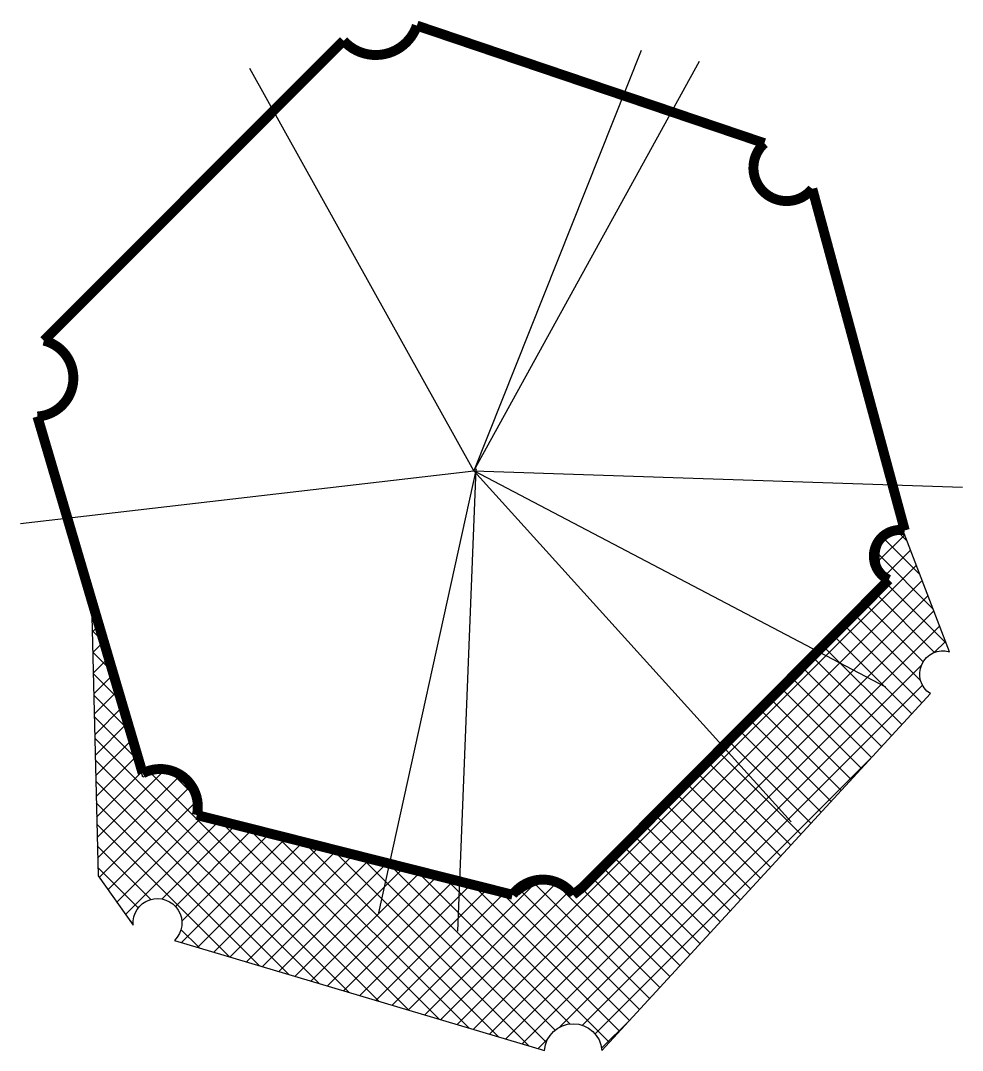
# Model space of a CAD drawing. Extents: x 115.9 to 116.89, y 16.28 to 17.36.
import ezdxf

# ---------------------------------------------------------------- set-up
doc = ezdxf.new("R2010")
doc.units = 0
doc.header["$LTSCALE"] = 100
doc.header["$MEASUREMENT"] = 0
doc.layers.get('0').update_dxf_attribs({"linetype": 'CONTINUOUS'})
doc.layers.add('P-ARVORE', color=2, linetype='CONTINUOUS')
doc.layers.add('VEG', color=2, linetype='CONTINUOUS')

# ---------------------------------------------------------------- blocks, each defined once
blk = doc.blocks.new('*X1')
for p, q in [((2463.398, 2215.984), (2463.739, 2216.325)), ((2463.769, 2216.247), (2463.615, 2216.401)), ((2463.941, 2215.798), (2463.468, 2216.271)), ((2464.112, 2215.348), (2463.396, 2216.065)), ((2463.479, 2215.787), (2463.816, 2216.124)), ((2457.824, 2209.854), (2463.893, 2215.923)), ((2458.038, 2209.79), (2463.97, 2215.722)), ((2464.284, 2214.898), (2463.49, 2215.692)), ((2458.252, 2209.726), (2464.046, 2215.52)), ((2464.133, 2214.771), (2463.352, 2215.552)), ((2453.027, 2215.313), (2452.995, 2215.346)), ((2463.981, 2214.645), (2463.215, 2215.412)), ((2452.996, 2215.311), (2453.02, 2215.336)), ((2458.466, 2209.663), (2464.123, 2215.319)), ((2463.948, 2214.401), (2463.077, 2215.271)), ((2453.002, 2215.04), (2453.083, 2215.121)), ((2458.681, 2209.599), (2464.2, 2215.118)), ((2463.965, 2214.105), (2462.939, 2215.131)), ((2453.142, 2214.921), (2453.001, 2215.061)), ((2463.832, 2213.96), (2462.801, 2214.991)), ((2453.008, 2214.768), (2453.146, 2214.906)), ((2463.699, 2213.816), (2462.664, 2214.85)), ((2464.13, 2214.77), (2464.277, 2214.917)), ((2453.257, 2214.528), (2453.008, 2214.776)), ((2453.015, 2214.496), (2453.209, 2214.691)), ((2463.565, 2213.671), (2462.526, 2214.71)), ((2459.181, 2209.821), (2463.957, 2214.597)), ((2463.432, 2213.526), (2462.388, 2214.57)), ((2453.371, 2214.135), (2453.015, 2214.492)), ((2453.021, 2214.225), (2453.272, 2214.476)), ((2463.299, 2213.381), (2462.251, 2214.43)), ((2453.027, 2213.953), (2453.335, 2214.261)), ((2459.481, 2209.843), (2463.974, 2214.336)), ((2463.166, 2213.237), (2462.113, 2214.289)), ((2453.486, 2213.742), (2453.021, 2214.207)), ((2463.032, 2213.092), (2461.975, 2214.149)), ((2453.034, 2213.681), (2453.398, 2214.045)), ((2462.899, 2212.947), (2461.838, 2214.009)), ((2453.601, 2213.35), (2453.028, 2213.922)), ((2462.766, 2212.802), (2461.7, 2213.869)), ((2453.04, 2213.41), (2453.46, 2213.83)), ((2462.633, 2212.658), (2461.562, 2213.728)), ((2456.393, 2210.28), (2453.035, 2213.638)), ((2453.046, 2213.138), (2453.523, 2213.615)), ((2462.499, 2212.513), (2461.424, 2213.588)), ((2462.366, 2212.368), (2461.287, 2213.448)), ((2455.997, 2210.397), (2453.041, 2213.353)), ((2453.053, 2212.867), (2453.586, 2213.4)), ((2459.646, 2209.73), (2463.316, 2213.401)), ((2462.233, 2212.223), (2461.149, 2213.307)), ((2453.059, 2212.595), (2453.649, 2213.185)), ((2453.065, 2212.323), (2453.936, 2213.194)), ((2456.789, 2210.162), (2453.779, 2213.172)), ((2454.423, 2212.805), (2454.05, 2213.179)), ((2462.1, 2212.079), (2461.011, 2213.167)), ((2455.601, 2210.515), (2453.048, 2213.069)), ((2453.072, 2212.052), (2454.158, 2213.138)), ((2461.966, 2211.934), (2460.874, 2213.027)), ((2453.093, 2211.795), (2454.314, 2213.016)), ((2455.206, 2210.633), (2453.055, 2212.784)), ((2453.209, 2211.633), (2454.414, 2212.838)), ((2461.833, 2211.789), (2460.736, 2212.887)), ((2461.7, 2211.644), (2460.598, 2212.746)), ((2454.81, 2210.751), (2453.061, 2212.499)), ((2453.324, 2211.47), (2454.426, 2212.572)), ((2453.44, 2211.308), (2454.65, 2212.518)), ((2457.184, 2210.044), (2454.73, 2212.499)), ((2461.567, 2211.5), (2460.46, 2212.606)), ((2453.923, 2211.513), (2454.874, 2212.464)), ((2454.101, 2211.413), (2455.099, 2212.411)), ((2454.184, 2211.218), (2455.323, 2212.357)), ((2457.58, 2209.926), (2455.095, 2212.412)), ((2461.434, 2211.355), (2460.323, 2212.466)), ((2453.776, 2211.507), (2453.068, 2212.215)), ((2454.182, 2210.938), (2455.548, 2212.304)), ((2454.396, 2210.874), (2455.772, 2212.25)), ((2457.976, 2209.808), (2455.46, 2212.325)), ((2458.372, 2209.691), (2455.825, 2212.238)), ((2461.3, 2211.21), (2460.185, 2212.325)), ((2454.61, 2210.81), (2455.997, 2212.197)), ((2454.824, 2210.746), (2456.221, 2212.143)), ((2455.039, 2210.683), (2456.446, 2212.09)), ((2458.768, 2209.573), (2456.189, 2212.151)), ((2461.167, 2211.065), (2460.047, 2212.185)), ((2455.253, 2210.619), (2456.671, 2212.036)), ((2455.467, 2210.555), (2456.895, 2211.983)), ((2459.001, 2209.618), (2456.554, 2212.064)), ((2459.117, 2209.779), (2456.919, 2211.977)), ((2461.034, 2210.921), (2459.91, 2212.045)), ((2453.609, 2211.396), (2453.075, 2211.93)), ((2455.681, 2210.491), (2457.12, 2211.93)), ((2455.896, 2210.428), (2457.344, 2211.876)), ((2456.11, 2210.364), (2457.569, 2211.823)), ((2459.313, 2209.861), (2457.284, 2211.89)), ((2459.835, 2209.618), (2457.649, 2211.804)), ((2460.901, 2210.776), (2459.772, 2211.905)), ((2456.324, 2210.3), (2457.793, 2211.769)), ((2456.538, 2210.236), (2458.018, 2211.716)), ((2456.753, 2210.173), (2458.242, 2211.662)), ((2457.181, 2210.045), (2458.812, 2211.676)), ((2457.395, 2209.981), (2459.129, 2211.715)), ((2459.968, 2209.763), (2458.014, 2211.717)), ((2460.368, 2210.197), (2458.868, 2211.696)), ((2460.501, 2210.342), (2459.127, 2211.715)), ((2460.767, 2210.631), (2459.634, 2211.764)), ((2456.967, 2210.109), (2458.467, 2211.609)), ((2457.61, 2209.918), (2459.336, 2211.644)), ((2460.101, 2209.907), (2458.379, 2211.63)), ((2460.234, 2210.052), (2458.683, 2211.603)), ((2460.634, 2210.486), (2459.496, 2211.624)), ((2453.539, 2211.187), (2453.492, 2211.234)), ((2454.414, 2210.869), (2454.173, 2211.109)), ((2459.733, 2209.539), (2460.101, 2209.907)), ((2458.895, 2209.535), (2459.019, 2209.66))]:
    blk.add_line(p, q)
blk = doc.blocks.new('ARV07')
at = {"layer": 'VEG'}
for p, q in [((0.1754, 0.4464), (-0.0017, 0.0019)), ((-0.0017, 0.0019), (-0.2384, 0.4272)), ((-0.0017, 0.0019), (0.2368, 0.4349)), ((-0.4809, -0.0539), (-0.0017, 0.0019)), ((0.0008, 0.0038), (-0.1026, -0.4657)), ((-0.0186, -0.485), (0.0008, 0.0038)), ((-0.0017, 0.0019), (0.5149, -0.0154)), ((0.4341, -0.2271), (-0.0017, 0.0019)), ((0.3338, -0.3695), (-0.0017, 0.0019))]:
    blk.add_line(p, q, dxfattribs=at)
at = {"layer": 'VEG', "const_width": 0.0105}
blk.add_lwpolyline([(0.1135, -0.4385), (0.4371, -0.1134, -0.87835), (0.454, -0.0612), (0.3562, 0.3, -1.08251), (0.3056, 0.3482), (-0.0619, 0.4726, -0.572261), (-0.1394, 0.4566), (-0.4563, 0.1395, -0.858996), (-0.4631, 0.0592), (-0.3518, -0.3181, -0.641787), (-0.2945, -0.3622), (0.0393, -0.4465, -0.502365), (0.1033, -0.4465)], format="xyb", close=True, dxfattribs=at)
at = {"layer": 'VEG'}
blk.add_lwpolyline([(0.4506, -0.0572, 0.590213), (0.4371, -0.1134), (0.1101, -0.4465, 0.384312), (0.046, -0.4465), (-0.2911, -0.3662, 0.656468), (-0.3518, -0.3221), (-0.4058, -0.1375), (-0.399, -0.4265), (-0.3619, -0.4786, -1.580419), (-0.3181, -0.4947), (0.073, -0.6111, -0.932103), (0.1337, -0.6111), (0.481, -0.2338, -0.867993), (0.5012, -0.1896)], format="xyb", close=True, dxfattribs=at)
at = {"layer": 'VEG', "xscale": 0.08, "yscale": 0.08, "zscale": 0.08}
blk.add_blockref('*X1', (-196.6452, -177.3719), dxfattribs=at)

msp = doc.modelspace()

# ---------------------------------------------------------------- block references
at = {"layer": 'P-ARVORE', "linetype": 'CONTINUOUS', "xscale": 0.99, "yscale": 0.99, "zscale": 0.99}
msp.add_blockref('ARV07', (116.3758, 16.8853), dxfattribs=at)

doc.saveas('drawing.dxf')
